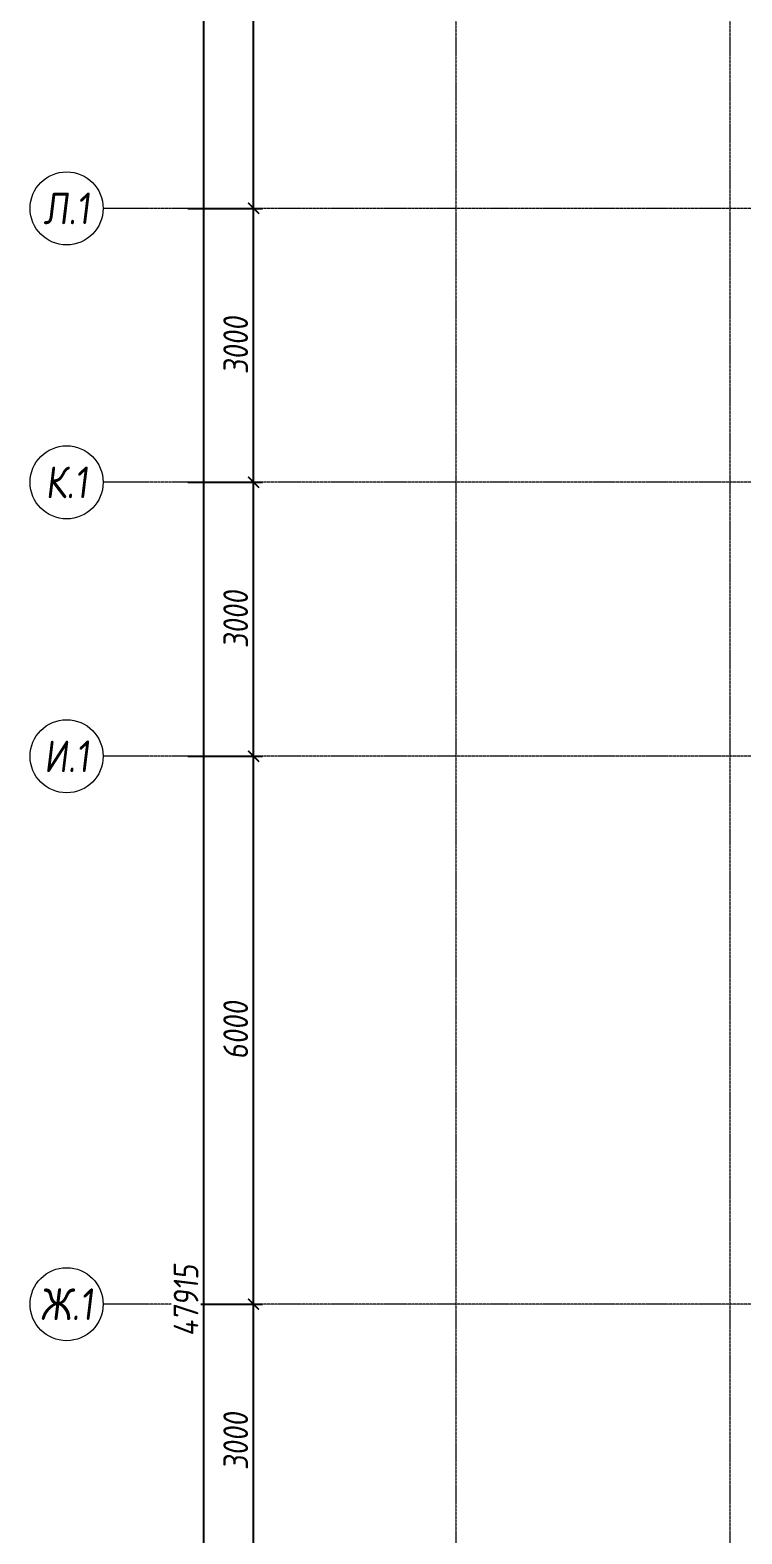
# Model space of a CAD drawing. Header units: millimetres. Extents: x -233751 to 529254, y -907864 to 285890.
# Drawn here: x -87953 to -80163, y -95915 to -79447 of the extents above; entities that cross this region are included whole.
import ezdxf
from ezdxf.enums import TextEntityAlignment as Align

# ---------------------------------------------------------------- set-up
doc = ezdxf.new("R2010")
doc.units = ezdxf.units.MM
doc.linetypes.add('осевая', pattern=[2, 1.25, -0.25, 0.25, -0.25])
doc.layers.get('0').update_dxf_attribs({"lineweight": 30})
doc.layers.get('Defpoints').update_dxf_attribs({"lineweight": 0})
doc.layers.add('КР_Оси', color=7, linetype='Continuous', lineweight=5)
doc.styles.add('ISOCPEUR', font='isocpeur.ttf', dxfattribs={"width": 0.85, "oblique": 7})
doc.dimstyles.new('R_100', dxfattribs={"dimtxt": 270, "dimasz": 120, "dimexe": 100, "dimexo": 100, "dimgap": 60, "dimtad": 1, "dimdec": 0, "dimrnd": 5, "dimzin": 0, "dimdsep": 46, "dimtxsty": 'ISOCPEUR', "dimblk": 'ARCHTICK', "dimcen": 0, "dimdle": 100, "dimclrd": 256, "dimclre": 256, "dimclrt": 256, "dimadec": 0, "dimazin": 0, "dimtfac": 2, "dimtdec": 0, "dimtmove": 0, "dimatfit": 3, "dimfxl": 1, "dimtvp": 3, "dimtfill": 1, "dimtolj": 1, "dimtzin": 0, "dimarcsym": 0})

# ---------------------------------------------------------------- blocks, each defined once
blk = doc.blocks.new('*U2150')
at = {"color": 0, "linetype": 'Continuous', "lineweight": -2}
blk.add_line((-71487, 0), (-71987, 0), dxfattribs=at)
at = {"color": 0, "linetype": 'ByBlock', "lineweight": -2, "ltscale": 10}
blk.add_line((0, 0), (-71487, 0), dxfattribs=at)
at = {"color": 0, "linetype": 'Continuous', "lineweight": -2}
blk.add_circle((-72387, 0), 400, dxfattribs=at)
at = {"color": 0, "linetype": 'Continuous', "lineweight": -2, "style": 'ISOCPEUR', "oblique": 7, "width": 0.856383}
blk.add_text('Ж.1', height=347.4, dxfattribs=at).set_placement((-72387, 0), align=Align.MIDDLE_CENTER)
blk = doc.blocks.new('*U2151')
at = {"color": 0, "linetype": 'Continuous', "lineweight": -2}
blk.add_line((-71487, 0), (-71987, 0), dxfattribs=at)
at = {"color": 0, "linetype": 'ByBlock', "lineweight": -2, "ltscale": 10}
blk.add_line((0, 0), (-71487, 0), dxfattribs=at)
at = {"color": 0, "linetype": 'Continuous', "lineweight": -2}
blk.add_circle((-72387, 0), 400, dxfattribs=at)
at = {"color": 0, "linetype": 'Continuous', "lineweight": -2, "style": 'ISOCPEUR', "oblique": 7, "width": 0.856383}
blk.add_text('И.1', height=347.4, dxfattribs=at).set_placement((-72387, 0), align=Align.MIDDLE_CENTER)
blk = doc.blocks.new('*U2152')
at = {"color": 0, "linetype": 'Continuous', "lineweight": -2}
blk.add_line((-71487, 0), (-71987, 0), dxfattribs=at)
at = {"color": 0, "linetype": 'ByBlock', "lineweight": -2, "ltscale": 10}
blk.add_line((0, 0), (-71487, 0), dxfattribs=at)
at = {"color": 0, "linetype": 'Continuous', "lineweight": -2}
blk.add_circle((-72387, 0), 400, dxfattribs=at)
at = {"color": 0, "linetype": 'Continuous', "lineweight": -2, "style": 'ISOCPEUR', "oblique": 7, "width": 0.856383}
blk.add_text('К.1', height=347.4, dxfattribs=at).set_placement((-72387, 0), align=Align.MIDDLE_CENTER)
blk = doc.blocks.new('*U2153')
at = {"color": 0, "linetype": 'Continuous', "lineweight": -2}
blk.add_line((-71487, 0), (-71987, 0), dxfattribs=at)
at = {"color": 0, "linetype": 'ByBlock', "lineweight": -2, "ltscale": 10}
blk.add_line((0, 0), (-71487, 0), dxfattribs=at)
at = {"color": 0, "linetype": 'Continuous', "lineweight": -2}
blk.add_circle((-72387, 0), 400, dxfattribs=at)
at = {"color": 0, "linetype": 'Continuous', "lineweight": -2, "style": 'ISOCPEUR', "oblique": 7, "width": 0.856383}
blk.add_text('Л.1', height=347.4, dxfattribs=at).set_placement((-72387, 0), align=Align.MIDDLE_CENTER)
blk = doc.blocks.new('*U2157')
at = {"color": 0, "linetype": 'ByBlock', "lineweight": -2, "ltscale": 10}
blk.add_line((0, 0), (0, -53278), dxfattribs=at)
blk = doc.blocks.new('*U2158')
at = {"color": 0, "linetype": 'ByBlock', "lineweight": -2, "ltscale": 10}
blk.add_line((0, 0), (0, -53278), dxfattribs=at)
blk = doc.blocks.new('_ArchTick')
at = {"color": 0, "linetype": 'ByBlock', "const_width": 0.15}
blk.add_lwpolyline([(-0.5, -0.5), (0.5, 0.5)], dxfattribs=at)
blk = doc.blocks.new('*D818')
at = {"layer": 'Defpoints', "color": 0, "transparency": 16777216}
for p in [(-86328, -93399), (-85508, -93399), (-86328, -96399)]:
    blk.add_point(p, dxfattribs=at)
at = {"layer": 'КР_Оси', "lineweight": -2, "transparency": 16777216}
for p, q in [((-85508, -96499), (-85508, -93299)), ((-86228, -93399), (-85408, -93399)), ((-86228, -96399), (-85408, -96399))]:
    blk.add_line(p, q, dxfattribs=at)
at = {"layer": 'КР_Оси', "lineweight": -2, "transparency": 16777216, "xscale": 120, "yscale": 120, "zscale": 120}
for p, rotation in [((-85508, -93399), 90), ((-85508, -96399), 270)]:
    blk.add_blockref('_ArchTick', p, dxfattribs=dict(at, rotation=rotation))
at = {"layer": 'КР_Оси', "transparency": 16777216, "insert": (-85703, -94899), "char_height": 270, "attachment_point": 5, "rotation": 90, "style": 'ISOCPEUR', "bg_fill": 3, "box_fill_scale": 1.1, "bg_fill_color": 256, "bg_fill_true_color": 13158600, "bg_fill_transparency": 0}
blk.add_mtext('\\A1;3000', dxfattribs=at)
blk = doc.blocks.new('*D819')
at = {"layer": 'Defpoints', "color": 0, "transparency": 16777216}
for p in [(-86328, -87399), (-85508, -87399), (-86328, -93399)]:
    blk.add_point(p, dxfattribs=at)
at = {"layer": 'КР_Оси', "lineweight": -2, "transparency": 16777216}
for p, q in [((-86228, -87399), (-85408, -87399)), ((-85508, -93499), (-85508, -87299)), ((-86228, -93399), (-85408, -93399))]:
    blk.add_line(p, q, dxfattribs=at)
at = {"layer": 'КР_Оси', "lineweight": -2, "transparency": 16777216, "xscale": 120, "yscale": 120, "zscale": 120}
for p, rotation in [((-85508, -87399), 90), ((-85508, -93399), 270)]:
    blk.add_blockref('_ArchTick', p, dxfattribs=dict(at, rotation=rotation))
at = {"layer": 'КР_Оси', "transparency": 16777216, "insert": (-85703, -90399), "char_height": 270, "attachment_point": 5, "rotation": 90, "style": 'ISOCPEUR', "bg_fill": 3, "box_fill_scale": 1.1, "bg_fill_color": 256, "bg_fill_true_color": 13158600, "bg_fill_transparency": 0}
blk.add_mtext('\\A1;6000', dxfattribs=at)
blk = doc.blocks.new('*D820')
at = {"layer": 'Defpoints', "color": 0, "transparency": 16777216}
for p in [(-86328, -84399), (-85508, -84399), (-86328, -87399)]:
    blk.add_point(p, dxfattribs=at)
at = {"layer": 'КР_Оси', "lineweight": -2, "transparency": 16777216}
for p, q in [((-85508, -87499), (-85508, -84299)), ((-86228, -84399), (-85408, -84399)), ((-86228, -87399), (-85408, -87399))]:
    blk.add_line(p, q, dxfattribs=at)
at = {"layer": 'КР_Оси', "lineweight": -2, "transparency": 16777216, "xscale": 120, "yscale": 120, "zscale": 120}
for p, rotation in [((-85508, -84399), 90), ((-85508, -87399), 270)]:
    blk.add_blockref('_ArchTick', p, dxfattribs=dict(at, rotation=rotation))
at = {"layer": 'КР_Оси', "transparency": 16777216, "insert": (-85703, -85899), "char_height": 270, "attachment_point": 5, "rotation": 90, "style": 'ISOCPEUR', "bg_fill": 3, "box_fill_scale": 1.1, "bg_fill_color": 256, "bg_fill_true_color": 13158600, "bg_fill_transparency": 0}
blk.add_mtext('\\A1;3000', dxfattribs=at)
blk = doc.blocks.new('*D821')
at = {"layer": 'Defpoints', "color": 0, "transparency": 16777216}
for p in [(-86328, -81399), (-85508, -81399), (-86328, -84399)]:
    blk.add_point(p, dxfattribs=at)
at = {"layer": 'КР_Оси', "lineweight": -2, "transparency": 16777216}
for p, q in [((-85508, -84499), (-85508, -81299)), ((-86228, -81399), (-85408, -81399)), ((-86228, -84399), (-85408, -84399))]:
    blk.add_line(p, q, dxfattribs=at)
at = {"layer": 'КР_Оси', "lineweight": -2, "transparency": 16777216, "xscale": 120, "yscale": 120, "zscale": 120}
for p, rotation in [((-85508, -81399), 90), ((-85508, -84399), 270)]:
    blk.add_blockref('_ArchTick', p, dxfattribs=dict(at, rotation=rotation))
at = {"layer": 'КР_Оси', "transparency": 16777216, "insert": (-85703, -82899), "char_height": 270, "attachment_point": 5, "rotation": 90, "style": 'ISOCPEUR', "bg_fill": 3, "box_fill_scale": 1.1, "bg_fill_color": 256, "bg_fill_true_color": 13158600, "bg_fill_transparency": 0}
blk.add_mtext('\\A1;3000', dxfattribs=at)
blk = doc.blocks.new('*D822')
at = {"layer": 'Defpoints', "color": 0, "transparency": 16777216}
for p in [(-86328, -75399), (-85508, -75399), (-86328, -81399)]:
    blk.add_point(p, dxfattribs=at)
at = {"layer": 'КР_Оси', "lineweight": -2, "transparency": 16777216}
for p, q in [((-86228, -75399), (-85408, -75399)), ((-85508, -81499), (-85508, -75299)), ((-86228, -81399), (-85408, -81399))]:
    blk.add_line(p, q, dxfattribs=at)
at = {"layer": 'КР_Оси', "lineweight": -2, "transparency": 16777216, "xscale": 120, "yscale": 120, "zscale": 120}
for p, rotation in [((-85508, -75399), 90), ((-85508, -81399), 270)]:
    blk.add_blockref('_ArchTick', p, dxfattribs=dict(at, rotation=rotation))
at = {"layer": 'КР_Оси', "transparency": 16777216, "insert": (-85703, -78399), "char_height": 270, "attachment_point": 5, "rotation": 90, "style": 'ISOCPEUR', "bg_fill": 3, "box_fill_scale": 1.1, "bg_fill_color": 256, "bg_fill_true_color": 13158600, "bg_fill_transparency": 0}
blk.add_mtext('\\A1;6000', dxfattribs=at)
blk = doc.blocks.new('*D825')
at = {"layer": 'Defpoints', "color": 0, "transparency": 16777216}
for p in [(-86052, -69399), (-85508, -69399), (-86258, -117314)]:
    blk.add_point(p, dxfattribs=at)
at = {"layer": 'КР_Оси', "lineweight": -2, "transparency": 16777216}
for p, q in [((-86052, -117414), (-86052, -69299)), ((-85608, -69399), (-86152, -69399)), ((-86158, -117314), (-85952, -117314))]:
    blk.add_line(p, q, dxfattribs=at)
at = {"layer": 'КР_Оси', "lineweight": -2, "transparency": 16777216, "xscale": 120, "yscale": 120, "zscale": 120}
for p, rotation in [((-86052, -69399), 90), ((-86052, -117314), 270)]:
    blk.add_blockref('_ArchTick', p, dxfattribs=dict(at, rotation=rotation))
at = {"layer": 'КР_Оси', "transparency": 16777216, "insert": (-86247, -93357), "char_height": 270, "attachment_point": 5, "rotation": 90, "style": 'ISOCPEUR', "bg_fill": 3, "box_fill_scale": 1.1, "bg_fill_color": 256, "bg_fill_true_color": 13158600, "bg_fill_transparency": 0}
blk.add_mtext('\\A1;47915', dxfattribs=at)

msp = doc.modelspace()

# ---------------------------------------------------------------- block references
at = {"layer": 'КР_Оси', "linetype": 'осевая'}
for name, p in [('*U2157', (-83294.5, -65636.9)), ('*U2158', (-80294.5, -65636.9)), ('*U2153', (-15166.2, -81399.3)), ('*U2152', (-15166.2, -84399.3)), ('*U2151', (-15166.2, -87399.3)), ('*U2150', (-15166.2, -93399.3))]:
    msp.add_blockref(name, p, dxfattribs=at)

# ---------------------------------------------------------------- next in the draw order: dimensions: what is measured, and where the dimension line sits
at = {"layer": 'КР_Оси'}
dim = msp.add_linear_dim(base=(-85508.4, -93399.3), p1=(-86327.8, -96399.3), p2=(-86327.8, -93399.3), angle=90, dimstyle='R_100', override={"dimpost": '\\X'}, dxfattribs=at)
dim.commit()
dim.dimension.update_dxf_attribs({"geometry": '*D818', "text_midpoint": (-85703.4, -94899.3)})

# ---------------------------------------------------------------- next in the draw order: dimensions: what is measured, and where the dimension line sits
dim = msp.add_linear_dim(base=(-85508.4, -87399.3), p1=(-86327.8, -93399.3), p2=(-86327.8, -87399.3), angle=90, dimstyle='R_100', override={"dimpost": '\\X'}, dxfattribs=at)
dim.commit()
dim.dimension.update_dxf_attribs({"geometry": '*D819', "text_midpoint": (-85703.4, -90399.3)})

# ---------------------------------------------------------------- next in the draw order: dimensions: what is measured, and where the dimension line sits
dim = msp.add_linear_dim(base=(-85508.4, -84399.3), p1=(-86327.8, -87399.3), p2=(-86327.8, -84399.3), angle=90, dimstyle='R_100', override={"dimpost": '\\X'}, dxfattribs=at)
dim.commit()
dim.dimension.update_dxf_attribs({"geometry": '*D820', "text_midpoint": (-85703.4, -85899.3)})

# ---------------------------------------------------------------- next in the draw order: dimensions: what is measured, and where the dimension line sits
dim = msp.add_linear_dim(base=(-85508.4, -81399.3), p1=(-86327.8, -84399.3), p2=(-86327.8, -81399.3), angle=90, dimstyle='R_100', override={"dimpost": '\\X'}, dxfattribs=at)
dim.commit()
dim.dimension.update_dxf_attribs({"geometry": '*D821', "text_midpoint": (-85703.4, -82899.3)})

# ---------------------------------------------------------------- next in the draw order: dimensions: what is measured, and where the dimension line sits
dim = msp.add_linear_dim(base=(-85508.4, -75399.3), p1=(-86327.8, -81399.3), p2=(-86327.8, -75399.3), angle=90, dimstyle='R_100', override={"dimpost": '\\X'}, dxfattribs=at)
dim.commit()
dim.dimension.update_dxf_attribs({"geometry": '*D822', "text_midpoint": (-85703.4, -78399.3)})

# ---------------------------------------------------------------- next in the draw order: dimensions: what is measured, and where the dimension line sits
dim = msp.add_linear_dim(base=(-86051.8, -69399.3), p1=(-86258.4, -117314.3), p2=(-85508.4, -69399.3), angle=90, dimstyle='R_100', override={"dimpost": '\\X'}, dxfattribs=at)
dim.commit()
dim.dimension.update_dxf_attribs({"geometry": '*D825', "text_midpoint": (-86246.8, -93356.8)})

doc.saveas('drawing.dxf')
